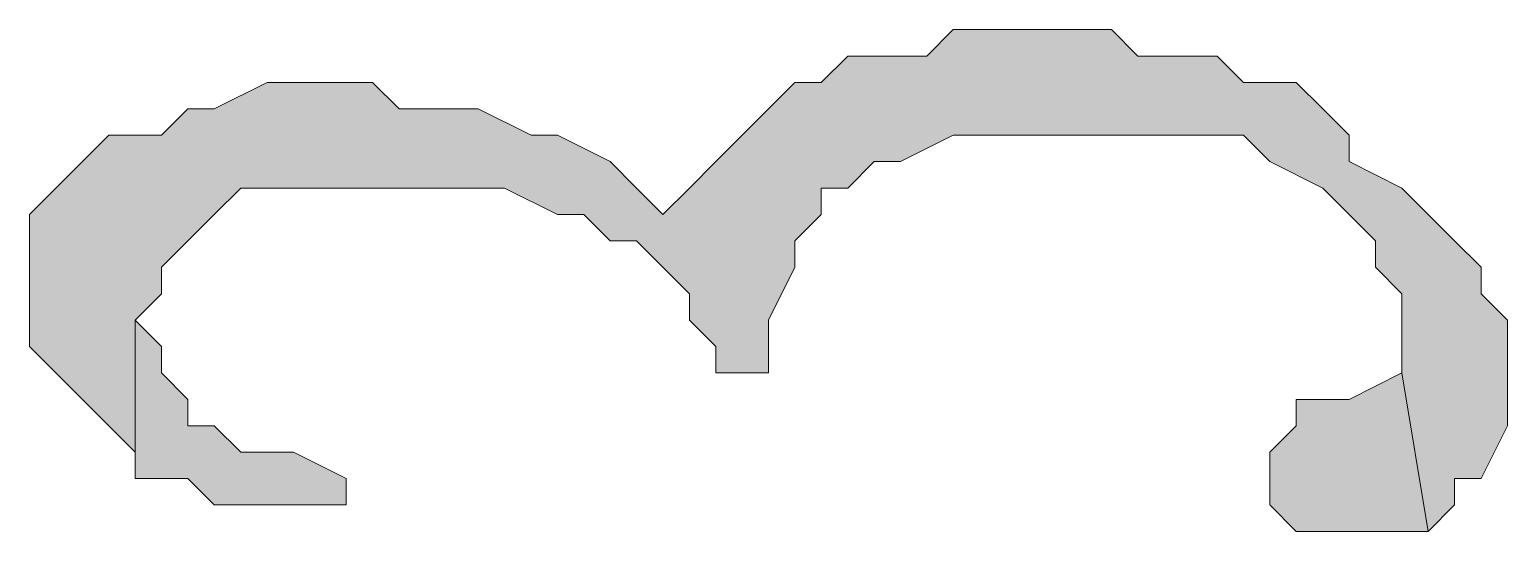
# Model space of a CAD drawing. Header units: inches. Extents: x 20 to 409, y 5 to 283.
# Drawn here: x 48.057 to 50.428, y 74.609 to 75.413 of the extents above; entities that cross this region are included whole.
import ezdxf

# ---------------------------------------------------------------- set-up
doc = ezdxf.new("R2010")
doc.units = ezdxf.units.IN
doc.header["$MEASUREMENT"] = 0
doc.layers.add('C00-00-00', color=7, linetype='Continuous')

msp = doc.modelspace()

# ---------------------------------------------------------------- hatches: boundary and pattern name
at = {"layer": 'C00-00-00'}
h = msp.add_hatch(color=0, dxfattribs=at)
h.dxf.hatch_style = 2
h.paths.add_polyline_path([(48.0574, 74.9899), (48.0574, 74.9053), (48.0998, 74.8629), (48.1421, 74.8206), (48.1844, 74.7783), (48.2268, 74.7359), (48.2268, 74.6936), (48.2268, 74.9476), (48.2691, 74.9899), (48.2691, 75.0323), (48.3114, 75.0746), (48.3538, 75.1169), (48.3961, 75.1593), (48.8194, 75.1593), (48.9041, 75.1169), (48.9464, 75.1169), (48.9888, 75.0746), (49.0311, 75.0746), (49.0734, 75.0323), (49.1158, 74.9899), (49.1158, 74.9476), (49.1581, 74.9053), (49.1581, 74.8629), (49.2428, 74.8629), (49.2428, 74.9476), (49.2851, 75.0323), (49.2851, 75.0746), (49.3274, 75.1169), (49.3274, 75.1593), (49.3698, 75.1593), (49.4121, 75.2016), (49.4544, 75.2016), (49.5391, 75.2439), (50.0048, 75.2439), (50.0471, 75.2016), (50.1318, 75.1593), (50.1741, 75.1169), (50.2164, 75.0746), (50.2164, 75.0323), (50.2588, 74.9899), (50.2588, 74.8629), (50.3011, 74.6089), (50.3434, 74.6513), (50.3434, 74.6936), (50.3858, 74.6936), (50.4281, 74.7783), (50.4281, 74.9476), (50.3858, 74.9899), (50.3858, 75.0323), (50.3434, 75.0746), (50.3011, 75.1169), (50.2588, 75.1593), (50.1741, 75.2016), (50.1741, 75.2439), (50.1318, 75.2863), (50.0894, 75.3286), (50.0048, 75.3286), (49.9624, 75.3709), (49.8354, 75.3709), (49.7931, 75.4133), (49.5391, 75.4133), (49.4968, 75.3709), (49.3698, 75.3709), (49.3274, 75.3286), (49.2851, 75.3286), (49.2428, 75.2863), (49.2004, 75.2439), (49.1581, 75.2016), (49.1158, 75.1593), (49.0734, 75.1169), (49.0311, 75.1593), (48.9888, 75.2016), (48.9041, 75.2439), (48.8618, 75.2439), (48.7771, 75.2863), (48.6501, 75.2863), (48.6078, 75.3286), (48.4384, 75.3286), (48.3538, 75.2863), (48.3114, 75.2863), (48.2691, 75.2439), (48.1844, 75.2439), (48.1421, 75.2016), (48.0998, 75.1593), (48.0574, 75.1169)])
h = msp.add_hatch(color=0, dxfattribs=at)
h.dxf.hatch_style = 2
h.paths.add_polyline_path([(48.2268, 74.6936), (48.3114, 74.6936), (48.3538, 74.6513), (48.5654, 74.6513), (48.5654, 74.6936), (48.4808, 74.7359), (48.3961, 74.7359), (48.3538, 74.7783), (48.3114, 74.7783), (48.3114, 74.8206), (48.2691, 74.8629), (48.2691, 74.9053), (48.2268, 74.9476)])
h = msp.add_hatch(color=0, dxfattribs=at)
h.dxf.hatch_style = 2
h.paths.add_polyline_path([(50.0471, 74.6936), (50.0471, 74.6513), (50.0894, 74.6089), (50.3011, 74.6089), (50.2588, 74.8629), (50.1741, 74.8206), (50.0894, 74.8206), (50.0894, 74.7783), (50.0471, 74.7359)])

# ---------------------------------------------------------------- linework, layer by layer
at = {"layer": 'C00-00-00', "color": 0, "lineweight": 0}
for points in [[(48.0574, 74.9899), (48.0574, 74.9053), (48.0998, 74.8629), (48.1421, 74.8206), (48.1844, 74.7783), (48.2268, 74.7359), (48.2268, 74.6936), (48.2268, 74.9476), (48.2691, 74.9899), (48.2691, 75.0323), (48.3114, 75.0746), (48.3538, 75.1169), (48.3961, 75.1593), (48.8194, 75.1593), (48.9041, 75.1169), (48.9464, 75.1169), (48.9888, 75.0746), (49.0311, 75.0746), (49.0734, 75.0323), (49.1158, 74.9899), (49.1158, 74.9476), (49.1581, 74.9053), (49.1581, 74.8629), (49.2428, 74.8629), (49.2428, 74.9476), (49.2851, 75.0323), (49.2851, 75.0746), (49.3274, 75.1169), (49.3274, 75.1593), (49.3698, 75.1593), (49.4121, 75.2016), (49.4544, 75.2016), (49.5391, 75.2439), (50.0048, 75.2439), (50.0471, 75.2016), (50.1318, 75.1593), (50.1741, 75.1169), (50.2164, 75.0746), (50.2164, 75.0323), (50.2588, 74.9899), (50.2588, 74.8629), (50.3011, 74.6089), (50.3434, 74.6513), (50.3434, 74.6936), (50.3858, 74.6936), (50.4281, 74.7783), (50.4281, 74.9476), (50.3858, 74.9899), (50.3858, 75.0323), (50.3434, 75.0746), (50.3011, 75.1169), (50.2588, 75.1593), (50.1741, 75.2016), (50.1741, 75.2439), (50.1318, 75.2863), (50.0894, 75.3286), (50.0048, 75.3286), (49.9624, 75.3709), (49.8354, 75.3709), (49.7931, 75.4133), (49.5391, 75.4133), (49.4968, 75.3709), (49.3698, 75.3709), (49.3274, 75.3286), (49.2851, 75.3286), (49.2428, 75.2863), (49.2004, 75.2439), (49.1581, 75.2016), (49.1158, 75.1593), (49.0734, 75.1169), (49.0311, 75.1593), (48.9888, 75.2016), (48.9041, 75.2439), (48.8618, 75.2439), (48.7771, 75.2863), (48.6501, 75.2863), (48.6078, 75.3286), (48.4384, 75.3286), (48.3538, 75.2863), (48.3114, 75.2863), (48.2691, 75.2439), (48.1844, 75.2439), (48.1421, 75.2016), (48.0998, 75.1593), (48.0574, 75.1169)], [(48.2268, 74.6936), (48.3114, 74.6936), (48.3538, 74.6513), (48.5654, 74.6513), (48.5654, 74.6936), (48.4808, 74.7359), (48.3961, 74.7359), (48.3538, 74.7783), (48.3114, 74.7783), (48.3114, 74.8206), (48.2691, 74.8629), (48.2691, 74.9053), (48.2268, 74.9476)], [(50.0471, 74.6936), (50.0471, 74.6513), (50.0894, 74.6089), (50.3011, 74.6089), (50.2588, 74.8629), (50.1741, 74.8206), (50.0894, 74.8206), (50.0894, 74.7783), (50.0471, 74.7359)]]:
    msp.add_lwpolyline(points, close=True, dxfattribs=at)

doc.saveas('drawing.dxf')
